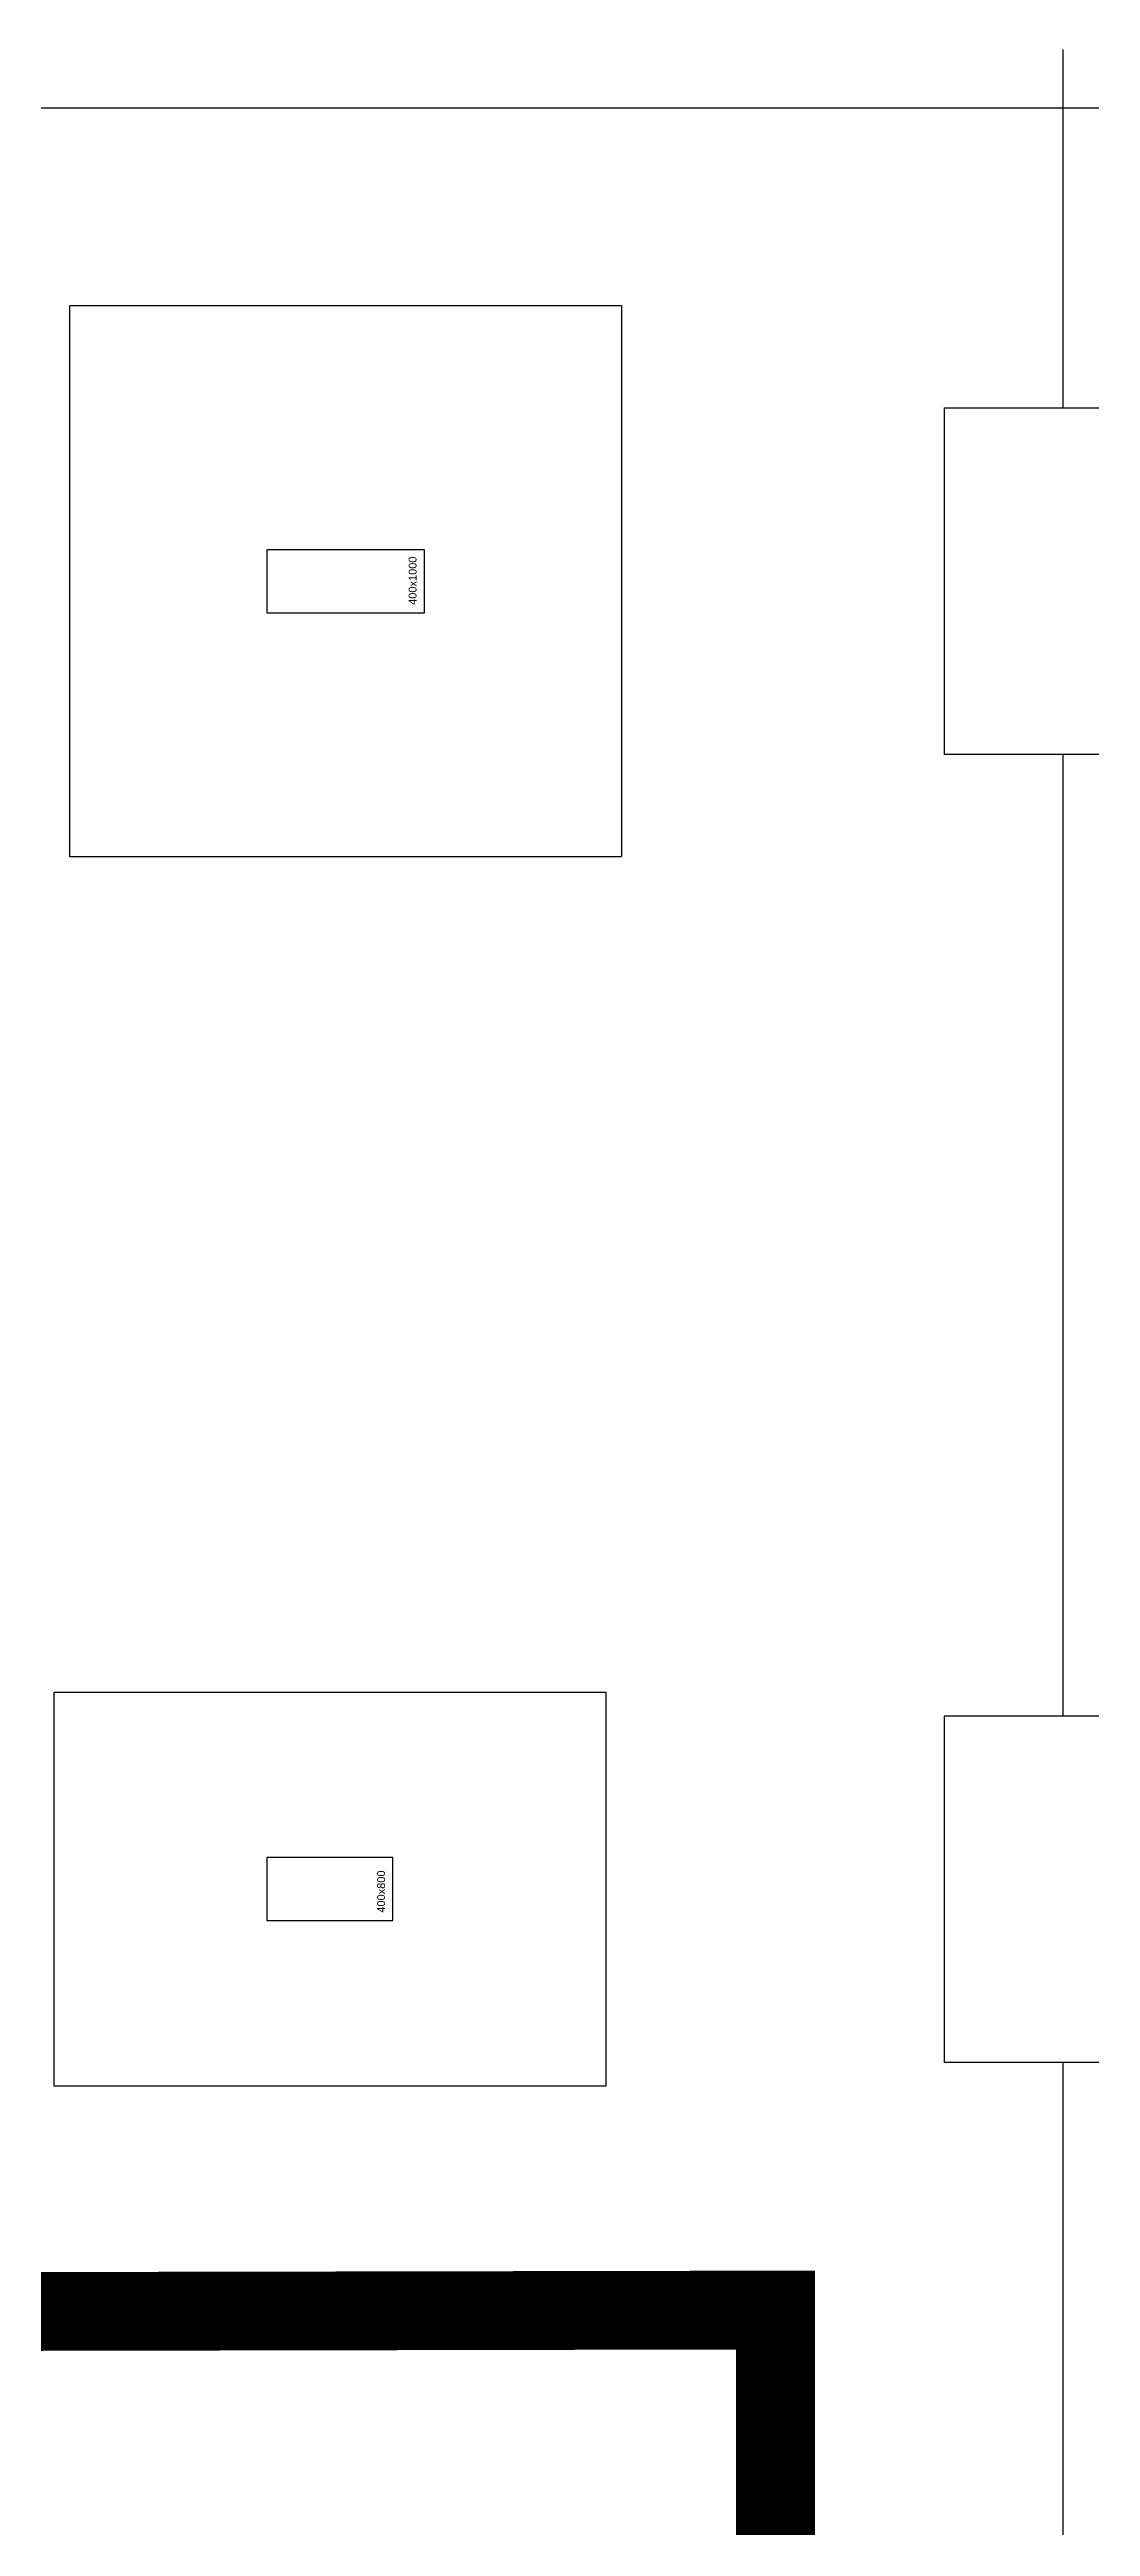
# Model space of a CAD drawing. Header units: millimetres. Extents: x 43843 to 1069877, y 60576 to 148433.
# Drawn here: x 695153 to 701756, y 117616 to 133336 of the extents above; entities that cross this region are included whole.
import ezdxf

# ---------------------------------------------------------------- set-up
doc = ezdxf.new("R2010")
doc.units = ezdxf.units.MM
doc.linetypes.add('HID', pattern=[2.5, 1.5, -1])
doc.linetypes.add('HIDDEN', pattern=[0.375, 0.25, -0.125])
for name, color, linetype in [('-S_F', 7, 'Continuous'), ('8', 8, 'Continuous'), ('XR-지하주차장$0$AA-COL', 2, 'Continuous'), ('기초', 7, 'Continuous')]:
    doc.layers.add(name, color=color, linetype=linetype)
doc.styles.add('XR-지하주차장$0$Standard', font='arial.ttf')

# ---------------------------------------------------------------- blocks, each defined once
blk = doc.blocks.new('zw$D357')
at = {"layer": '-S_F', "linetype": 'HIDDEN', "lineweight": -3}
for p, q in [((-49360, 1248), (-49360, -1027)), ((-49360, -3227), (-49360, -9327)), ((-49360, -11527), (-49360, -14896))]:
    blk.add_line(p, q, dxfattribs=at)
for points in [[(-55660, -377), (-52160, -377), (-52160, -3877), (-55660, -3877)], [(-50110, -1027), (-47110, -1027), (-47110, -3227), (-50110, -3227)], [(-55760, -9177), (-52260, -9177), (-52260, -11677), (-55760, -11677)], [(-50110, -9327), (-47110, -9327), (-47110, -11527), (-50110, -11527)]]:
    blk.add_lwpolyline(points, close=True, dxfattribs=at)
blk.add_lwpolyline([(-70457, 878), (0, 878), (0, -57059), (-70457, -57059)], close=True)
at = {"layer": 'XR-지하주차장$0$AA-COL'}
for points in [[(-53410, -2327), (-53410, -1927), (-54410, -1927), (-54410, -2327)], [(-53610, -10627), (-53610, -10227), (-54410, -10227), (-54410, -10627)]]:
    blk.add_lwpolyline(points, close=True, dxfattribs=at)
at = {"layer": '기초', "color": 6, "linetype": 'HID', "ltscale": 3, "const_width": 500}
blk.add_lwpolyline([(-56498, -55179), (-56498, -13109), (-51183, -13099), (-51183, -15035), (-51183, -15035), (-51183, -15047), (-37285, -15025), (-37298, -6685), (-14910, -6684), (-14910, -24464), (-14910, -24464), (-14910, -24477), (-13109, -24477), (-13109, -55179)], close=True, dxfattribs=at)
at = {"layer": 'Defpoints', "style": 'XR-지하주차장$0$Standard'}
for s, p in [('400x1000', (-53460, -2277)), ('400x800', (-53660, -10577))]:
    blk.add_text(s, height=50, rotation=90, dxfattribs=at).set_placement(p)

msp = doc.modelspace()

# ---------------------------------------------------------------- block references
at = {"layer": '8'}
msp.add_blockref('zw$D357', (750941.011, 132088.525), dxfattribs=at)

doc.saveas('drawing.dxf')
